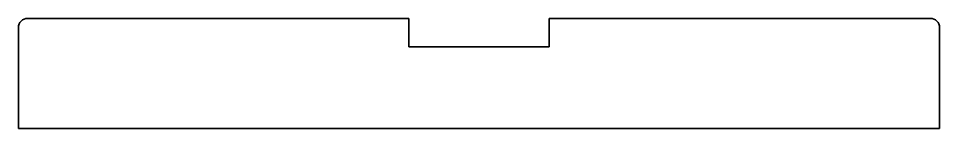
# Model space of a CAD drawing. Header units: inches. Extents: x 0 to 100, y 0 to 12.
import ezdxf

# ---------------------------------------------------------------- set-up
doc = ezdxf.new("R2010")
doc.units = ezdxf.units.IN
doc.header["$MEASUREMENT"] = 0
doc.layers.add('SIMUMAK Visible (ISO)', color=7, linetype='Continuous', lineweight=35)

# ---------------------------------------------------------------- blocks, each defined once
blk = doc.blocks.new('CD-IND-31-RIGISU-01_Sheet_4_CD-IND-31-RIGISU-01')
at = {"layer": 'SIMUMAK Visible (ISO)'}
for p, q in [((-49, 6), (-7.6, 6)), ((-7.6, 2.9), (-7.6, 6)), ((7.6, 6), (49, 6)), ((7.6, 6), (7.6, 2.9)), ((50, 5), (50, -6)), ((-50, -6), (-50, 5)), ((7.6, 2.9), (-7.6, 2.9)), ((50, -6), (-50, -6))]:
    blk.add_line(p, q, dxfattribs=at)
at = {"layer": 'SIMUMAK Visible (ISO)', "extrusion": (0, 0, -1)}
for centre, start, end in [((49, 5), 360, 90), ((-49, 5), 90, 180)]:
    blk.add_arc(centre, 1, start, end, dxfattribs=at)

msp = doc.modelspace()

# ---------------------------------------------------------------- block references
msp.add_blockref('CD-IND-31-RIGISU-01_Sheet_4_CD-IND-31-RIGISU-01', (50, 6))

doc.saveas('drawing.dxf')
